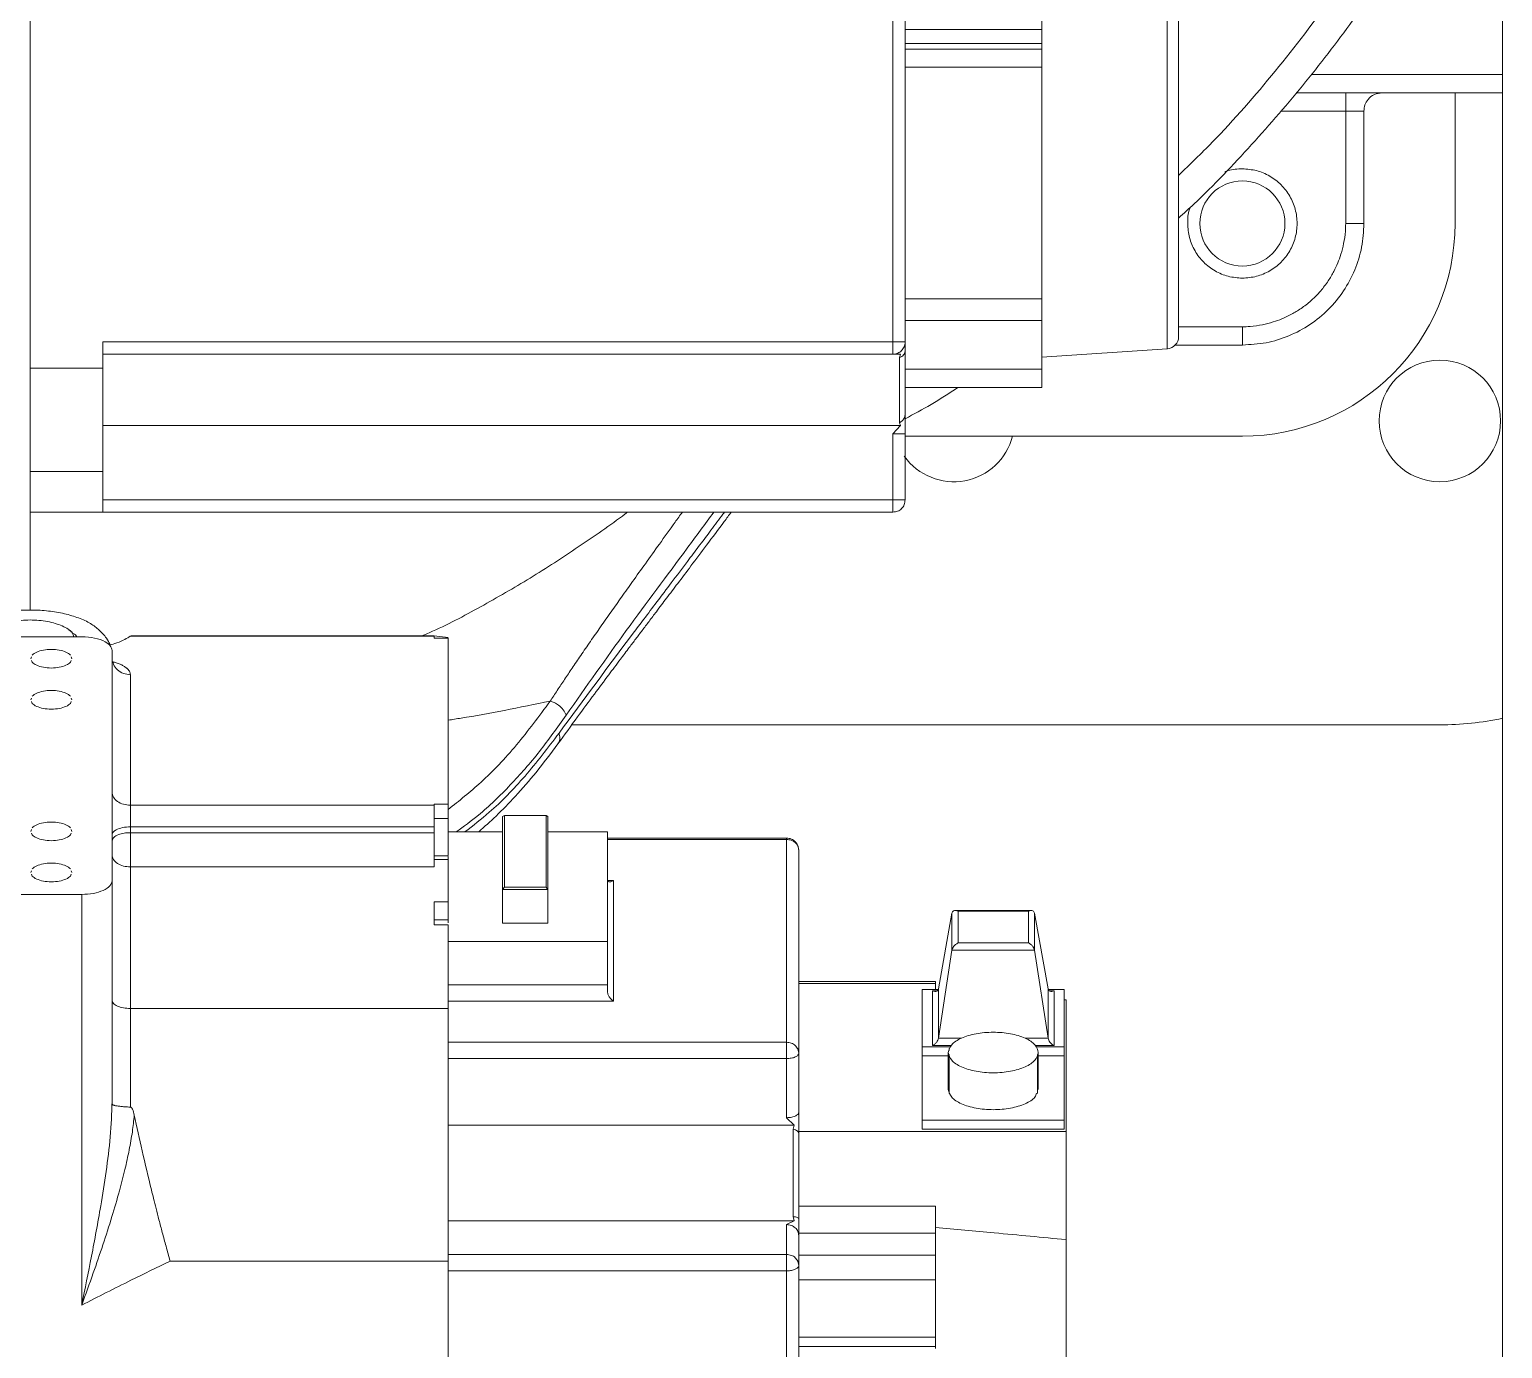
# Model space of a CAD drawing. Header units: millimetres. Extents: x 169 to 14583, y -399 to 10804.
# Drawn here: x 9218.9 to 9461.3, y 6290.1 to 6507.2 of the extents above; entities that cross this region are included whole.
import ezdxf

# ---------------------------------------------------------------- set-up
doc = ezdxf.new("R2010")
doc.units = ezdxf.units.MM
doc.header["$LTSCALE"] = 35

msp = doc.modelspace()

# ---------------------------------------------------------------- linework, layer by layer
at = {"color": 7, "linetype": 'Continuous', "lineweight": 18}
for p, q in [((9461.279, 6994.416), (9461.279, 5075.018)), ((9360.967, 6529.797), (9360.967, 6455.797)), ((9362.967, 6529.797), (9362.967, 6455.797)), ((9385.467, 6517.797), (9385.467, 6507.229)), ((9362.967, 6507.229), (9385.467, 6507.229)), ((9362.967, 6504.897), (9385.467, 6504.897)), ((9362.967, 6503.966), (9385.467, 6503.966)), ((9385.467, 6504.897), (9385.467, 6503.966)), ((9362.967, 6501.045), (9385.467, 6501.045)), ((9461.279, 6499.797), (9429.78, 6499.797)), ((9427.314, 6496.797), (9461.279, 6496.797)), ((9453.467, 6475.297), (9453.467, 6496.797)), ((9424.731, 6493.797), (9435.467, 6493.797)), ((9435.467, 6493.797), (9435.467, 6475.297)), ((9438.467, 6493.797), (9438.467, 6475.297)), ((9362.967, 6462.891), (9385.467, 6462.891)), ((9362.967, 6459.331), (9385.467, 6459.331)), ((9385.467, 6459.331), (9385.467, 6451.297)), ((9407.967, 6458.297), (9418.467, 6458.297)), ((9360.967, 6455.797), (9230.967, 6455.797)), ((9230.967, 6455.797), (9230.967, 6451.491)), ((9360.967, 6453.797), (9230.967, 6453.797)), ((9360.967, 6453.797), (9362.19, 6453.797)), ((9362.19, 6453.797), (9362.021, 6453.219)), ((9385.467, 6453.297), (9406.1, 6454.673)), ((9407.412, 6455.297), (9418.467, 6455.297)), ((9218.967, 6451.491), (9230.967, 6451.491)), ((9362.967, 6451.297), (9385.467, 6451.297)), ((9362.967, 6448.297), (9385.467, 6448.297)), ((9230.967, 6442.053), (9362.19, 6442.053)), ((9362.19, 6442.053), (9360.967, 6440.694)), ((9362.021, 6442.502), (9362.19, 6442.053)), ((9360.967, 6440.694), (9360.967, 6429.797)), ((9362.967, 6429.797), (9362.967, 6440.694)), ((9362.967, 6440.297), (9418.467, 6440.297)), ((9230.967, 6429.797), (9360.967, 6429.797)), ((9218.967, 6427.797), (9230.967, 6427.797)), ((9230.967, 6427.797), (9360.967, 6427.797)), ((9217.467, 6407.282), (9227.467, 6407.282)), ((9225.954, 6407.99), (9225.328, 6408.44)), ((9235.451, 6407.37), (9235.598, 6407.386)), ((9235.451, 6407.37), (9285.467, 6407.37)), ((9285.467, 6407.416), (9235.598, 6407.416)), ((9287.767, 6407.164), (9285.467, 6407.418)), ((9285.467, 6407.386), (9285.467, 6407.382)), ((9285.467, 6407.372), (9285.467, 6407.073)), ((9285.467, 6407.073), (9287.767, 6407.073)), ((9232.467, 6405.026), (9232.467, 6367.138)), ((9219.197, 6403.967), (9219.067, 6403.673)), ((9225.867, 6403.673), (9225.738, 6403.967)), ((9219.197, 6397.201), (9219.067, 6396.907)), ((9225.867, 6396.907), (9225.738, 6397.201)), ((9450.967, 6392.797), (9308.111, 6392.797)), ((9285.467, 6379.548), (9235.467, 6379.548)), ((9287.767, 6379.751), (9285.467, 6379.751)), ((9285.467, 6379.751), (9285.467, 6379.548)), ((9296.737, 6377.715), (9297.037, 6377.847)), ((9297.037, 6377.847), (9297.037, 6366.075)), ((9303.887, 6377.847), (9297.037, 6377.847)), ((9303.887, 6366.075), (9303.887, 6377.847)), ((9303.887, 6377.847), (9304.187, 6377.715)), ((9219.197, 6375.55), (9219.067, 6375.257)), ((9225.867, 6375.257), (9225.738, 6375.55)), ((9235.467, 6375.04), (9235.467, 6376.004)), ((9285.467, 6376.004), (9235.467, 6376.004)), ((9287.767, 6377.385), (9285.467, 6377.385)), ((9285.467, 6375.04), (9285.467, 6376.004)), ((9287.767, 6371.308), (9287.767, 6377.385)), ((9296.737, 6377.715), (9296.737, 6365.671)), ((9304.187, 6365.671), (9304.187, 6377.715)), ((9235.467, 6375.04), (9285.467, 6375.04)), ((9287.767, 6375.181), (9296.737, 6375.181)), ((9304.187, 6375.181), (9313.967, 6375.181)), ((9313.967, 6375.181), (9313.967, 6357.139)), ((9343.467, 6374.138), (9313.967, 6374.138)), ((9313.967, 6373.924), (9343.467, 6373.924)), ((9343.467, 6373.924), (9343.467, 6340.546)), ((9287.767, 6371.241), (9285.467, 6371.241)), ((9287.767, 6370.621), (9285.467, 6370.621)), ((9345.467, 6372.139), (9345.467, 6338.761)), ((9219.197, 6368.784), (9219.067, 6368.491)), ((9225.867, 6368.491), (9225.738, 6368.784)), ((9235.467, 6369.395), (9285.467, 6369.395)), ((9232.467, 6367.138), (9232.467, 6330.794)), ((9296.737, 6365.671), (9297.037, 6366.075)), ((9297.037, 6366.075), (9303.887, 6366.075)), ((9304.187, 6365.671), (9303.887, 6366.075)), ((9314.967, 6367.158), (9314.002, 6367.158)), ((9314.967, 6347.311), (9314.967, 6367.158)), ((9217.467, 6364.883), (9227.467, 6364.883)), ((9227.467, 6364.883), (9227.467, 6297.279)), ((9287.767, 6362.413), (9287.767, 6363.677)), ((9296.737, 6365.671), (9304.187, 6365.671)), ((9296.737, 6360.138), (9296.737, 6365.671)), ((9304.187, 6360.138), (9304.187, 6365.671)), ((9287.767, 6360.672), (9287.767, 6362.413)), ((9368.434, 6349.341), (9370.68, 6361.8)), ((9370.68, 6361.8), (9370.68, 6355.682)), ((9371.231, 6362.216), (9371.129, 6362.216)), ((9383.651, 6362.216), (9371.283, 6362.216)), ((9371.669, 6362.115), (9371.669, 6356.889)), ((9383.265, 6362.115), (9371.669, 6362.115)), ((9383.265, 6356.889), (9383.265, 6362.115)), ((9383.805, 6362.216), (9383.703, 6362.216)), ((9384.254, 6355.682), (9384.254, 6361.8)), ((9386.5, 6349.341), (9384.254, 6361.8)), ((9287.767, 6360.672), (9285.467, 6360.672)), ((9287.767, 6360.672), (9287.767, 6360.203)), ((9296.737, 6360.138), (9304.187, 6360.138)), ((9287.767, 6357.139), (9313.967, 6357.139)), ((9313.967, 6357.139), (9313.967, 6349.999)), ((9371.669, 6356.889), (9383.265, 6356.889)), ((9370.68, 6355.682), (9368.434, 6341.197)), ((9370.68, 6355.682), (9384.254, 6355.682)), ((9386.5, 6341.197), (9384.254, 6355.682)), ((9287.767, 6349.999), (9313.967, 6349.999)), ((9367.967, 6350.537), (9345.467, 6350.537)), ((9367.967, 6350.215), (9345.467, 6350.215)), ((9368.395, 6349.247), (9365.767, 6349.247)), ((9365.767, 6349.247), (9365.767, 6339.774)), ((9367.445, 6349.026), (9367.445, 6339.99)), ((9368.226, 6349.026), (9367.445, 6349.026)), ((9367.967, 6350.215), (9367.967, 6349.247)), ((9368.434, 6349.341), (9368.434, 6341.197)), ((9386.5, 6341.197), (9386.5, 6349.341)), ((9389.167, 6349.247), (9386.539, 6349.247)), ((9387.489, 6349.026), (9386.708, 6349.026)), ((9387.489, 6339.99), (9387.489, 6349.026)), ((9389.167, 6339.774), (9389.167, 6349.247)), ((9287.767, 6347.311), (9314.967, 6347.311)), ((9389.167, 6347.509), (9389.467, 6347.509)), ((9389.467, 6347.509), (9389.467, 6325.858)), ((9287.767, 6346.112), (9235.467, 6346.112)), ((9287.767, 6340.546), (9343.467, 6340.546)), ((9345.467, 6338.761), (9345.315, 6339.444)), ((9365.767, 6339.774), (9370.472, 6339.774)), ((9365.767, 6338.291), (9365.767, 6339.774)), ((9367.445, 6339.99), (9370.567, 6339.99)), ((9368.434, 6341.197), (9372.205, 6341.197)), ((9370.209, 6339.508), (9370.209, 6339.179)), ((9382.729, 6341.197), (9386.5, 6341.197)), ((9384.367, 6339.99), (9387.489, 6339.99)), ((9384.462, 6339.774), (9389.167, 6339.774)), ((9389.167, 6339.774), (9389.167, 6338.291)), ((9287.767, 6337.858), (9343.467, 6337.858)), ((9343.467, 6337.858), (9343.467, 6328.133)), ((9345.467, 6338.761), (9345.467, 6329.035)), ((9370.209, 6338.291), (9365.767, 6338.291)), ((9365.767, 6338.291), (9365.767, 6327.736)), ((9370.067, 6338.857), (9370.067, 6332.788)), ((9370.209, 6338.535), (9370.209, 6338.206)), ((9370.209, 6338.206), (9370.209, 6332.137)), ((9384.725, 6338.206), (9384.725, 6338.534)), ((9389.167, 6338.291), (9384.725, 6338.291)), ((9384.725, 6332.137), (9384.725, 6338.206)), ((9384.867, 6332.788), (9384.867, 6338.857)), ((9389.167, 6327.736), (9389.167, 6338.291)), ((9343.467, 6328.133), (9344.69, 6326.92)), ((9365.767, 6327.736), (9389.167, 6327.736)), ((9365.767, 6326.219), (9365.767, 6327.736)), ((9389.167, 6327.736), (9389.167, 6326.219)), ((9287.767, 6326.92), (9344.69, 6326.92)), ((9344.69, 6326.92), (9344.521, 6326.259)), ((9345.467, 6325.858), (9389.467, 6325.858)), ((9365.767, 6326.219), (9389.167, 6326.219)), ((9389.467, 6325.858), (9389.467, 6308.058)), ((9345.467, 6313.588), (9367.967, 6313.588)), ((9287.767, 6311.141), (9344.69, 6311.141)), ((9344.69, 6311.141), (9343.467, 6310.529)), ((9343.467, 6310.529), (9343.467, 6305.613)), ((9344.521, 6311.859), (9344.69, 6311.141)), ((9345.467, 6309.117), (9367.967, 6309.117)), ((9345.467, 6308.744), (9345.467, 6303.828)), ((9367.967, 6309.117), (9367.967, 6305.493)), ((9287.767, 6305.613), (9343.467, 6305.613)), ((9345.467, 6305.493), (9367.967, 6305.493)), ((9287.767, 6304.524), (9242.023, 6304.524)), ((9287.767, 6265.28), (9287.767, 6304.524)), ((9343.467, 6302.926), (9287.767, 6302.926)), ((9343.467, 6302.926), (9343.467, 6236.881)), ((9345.467, 6303.828), (9345.315, 6304.511)), ((9345.467, 6303.828), (9345.467, 6237.784)), ((9345.467, 6301.463), (9367.967, 6301.463)), ((9367.967, 6301.463), (9367.967, 6292.031)), ((9345.467, 6292.031), (9367.967, 6292.031)), ((9345.467, 6290.451), (9367.967, 6290.451)), ((9367.967, 6290.451), (9367.967, 6290.139))]:
    msp.add_line(p, q, dxfattribs=at)
at = {"color": 7, "linetype": 'Continuous', "lineweight": 18, "flags": 128}
for points in [[(9287.767, 6363.677), (9286.479, 6363.677), (9285.467, 6363.677)], [(9285.467, 6359.853), (9286.755, 6359.853), (9287.767, 6359.853)]]:
    msp.add_lwpolyline(points, dxfattribs=at)
at = {"color": 7, "linetype": 'Continuous', "lineweight": 18}
for centre, radius in [((9418.467, 6475.297), 7), ((9450.967, 6442.797), 10)]:
    msp.add_circle(centre, radius, dxfattribs=at)
for centre, radius, start, end in [((9418.467, 6475.297), 35, 270, 0), ((9405.967, 6456.668), 2, 273.81407, 0), ((9370.967, 6442.797), 10, 215.59402, 345.52249), ((9450.967, 6442.797), 50, 270, 281.90152)]:
    msp.add_arc(centre, radius, start, end, dxfattribs=at)
for points, knots in [([(9218.967, 6580.847), (9218.967, 6580.766), (9218.967, 6580.602), (9218.967, 6579.278), (9218.967, 6577.193), (9218.967, 6574.275), (9218.967, 6570.577), (9218.967, 6566.121), (9218.967, 6560.968), (9218.967, 6555.158), (9218.967, 6548.748), (9218.967, 6541.791), (9218.967, 6534.367), (9218.967, 6526.547), (9218.967, 6518.401), (9218.967, 6510.002), (9218.967, 6501.438), (9218.967, 6492.797), (9218.967, 6484.157), (9218.967, 6475.593), (9218.967, 6467.193), (9218.967, 6459.048), (9218.967, 6451.227), (9218.967, 6443.804), (9218.967, 6436.846), (9218.967, 6430.437), (9218.967, 6424.624), (9218.967, 6419.485), (9218.967, 6415.069), (9218.967, 6412.782), (9218.967, 6411.676)], [0, 0, 0, 0, 0.0357477, 0.0715864, 0.1074212, 0.143171, 0.1789167, 0.2147564, 0.2505921, 0.2863419, 0.3220877, 0.3579274, 0.3937631, 0.4295129, 0.4652587, 0.5010984, 0.536934, 0.5726839, 0.6084296, 0.6442693, 0.680105, 0.7158548, 0.7516006, 0.7874403, 0.823276, 0.8590258, 0.8947716, 0.9306113, 0.9664469, 1, 1, 1, 1]), ([(9461.279, 6566.165), (9460.252, 6563.271), (9457.321, 6555.014), (9451.161, 6541.916), (9442.947, 6526.949), (9433.826, 6513.063), (9423.982, 6500.295), (9415.452, 6490.432), (9409.832, 6485.015), (9407.967, 6483.218)], [0, 0, 0, 0, 0.0926092, 0.2641844, 0.435759, 0.6073334, 0.7646166, 0.9218996, 1, 1, 1, 1]), ([(9407.967, 6476.193), (9408.812, 6476.958), (9413.027, 6480.772), (9420.055, 6488.222), (9428.99, 6498.519), (9437.247, 6509.377), (9444.864, 6520.691), (9451.76, 6532.455), (9457.271, 6543.038), (9460.167, 6549.823), (9461.279, 6552.429)], [0, 0, 0, 0, 0.03649836, 0.18197014, 0.32744192, 0.47291369, 0.61838547, 0.76385725, 0.90932902, 1, 1, 1, 1]), ([(9406.1, 6522.237), (9406.1, 6520.932), (9406.1, 6518.323), (9406.1, 6513.626), (9406.1, 6508.489), (9406.1, 6502.971), (9406.1, 6497.218), (9406.1, 6491.36), (9406.1, 6485.536), (9406.1, 6479.883), (9406.1, 6474.532), (9406.1, 6469.61), (9406.1, 6465.232), (9406.1, 6461.499), (9406.1, 6458.508), (9406.1, 6456.291), (9406.1, 6455.042), (9406.1, 6454.524), (9406.1, 6454.673), (9406.1, 6454.673)], [0, 0, 0, 0, 0.0624967, 0.1249933, 0.18749, 0.2499866, 0.3124833, 0.37498, 0.4374766, 0.4999733, 0.56247, 0.6249666, 0.6874633, 0.7499599, 0.8124566, 0.8749533, 0.9374499, 0.9999466, 1, 1, 1, 1]), ([(9407.967, 6456.677), (9407.967, 6456.676), (9407.967, 6456.673), (9407.967, 6456.739), (9407.967, 6456.9), (9407.967, 6457.217), (9407.967, 6457.665), (9407.967, 6458.154), (9407.967, 6458.721), (9407.967, 6459.427), (9407.967, 6460.403), (9407.967, 6461.6), (9407.967, 6462.829), (9407.967, 6463.861), (9407.967, 6464.83), (9407.967, 6466.043), (9407.967, 6467.528), (9407.967, 6469.107), (9407.967, 6470.551), (9407.967, 6472.029), (9407.967, 6473.685), (9407.967, 6475.742), (9407.967, 6478.014), (9407.967, 6480.137), (9407.967, 6481.813), (9407.967, 6483.322), (9407.967, 6485.132), (9407.967, 6487.235), (9407.967, 6489.358), (9407.967, 6491.219), (9407.967, 6493.059), (9407.967, 6495.049), (9407.967, 6497.423), (9407.967, 6499.924), (9407.967, 6502.153), (9407.967, 6503.849), (9407.967, 6505.337), (9407.967, 6507.072), (9407.967, 6509.01), (9407.967, 6510.887), (9407.967, 6512.474), (9407.967, 6513.992), (9407.967, 6515.576), (9407.967, 6517.384), (9407.967, 6519.183), (9407.967, 6520.694), (9407.967, 6521.511), (9407.967, 6521.832)], [0, 0, 0, 0, 0.0102648, 0.02425568, 0.04487543, 0.07212071, 0.09513057, 0.11575169, 0.13398493, 0.15615012, 0.18175412, 0.21298655, 0.2401142, 0.2576986, 0.27168948, 0.29230923, 0.31955451, 0.34256438, 0.3631855, 0.38141873, 0.40358393, 0.42918793, 0.46042035, 0.48754799, 0.5051324, 0.51912329, 0.53974304, 0.56698832, 0.58999817, 0.61061928, 0.62885253, 0.65101772, 0.67662172, 0.70785415, 0.7349818, 0.7525662, 0.76655709, 0.78717684, 0.81442212, 0.83743197, 0.85805309, 0.87628633, 0.89845152, 0.92405552, 0.95528807, 0.98241577, 1, 1, 1, 1]), ([(9385.467, 6507.229), (9385.467, 6507.008), (9385.467, 6506.563), (9385.467, 6505.931), (9385.467, 6505.35), (9385.467, 6505.047), (9385.467, 6504.897)], [0, 0, 0, 0, 0.2479279, 0.4991174, 0.7510504, 1, 1, 1, 1]), ([(9385.467, 6503.966), (9385.467, 6503.78), (9385.467, 6503.405), (9385.467, 6502.661), (9385.467, 6501.856), (9385.467, 6501.314), (9385.467, 6501.045)], [0, 0, 0, 0, 0.247346, 0.4994327, 0.7519475, 1, 1, 1, 1]), ([(9385.467, 6501.045), (9385.467, 6499.337), (9385.467, 6495.915), (9385.467, 6490.698), (9385.467, 6485.52), (9385.467, 6480.46), (9385.467, 6475.586), (9385.467, 6470.981), (9385.467, 6466.671), (9385.467, 6464.149), (9385.467, 6462.891)], [0, 0, 0, 0, 0.1247416, 0.2499986, 0.3752374, 0.4999989, 0.6247358, 0.7499754, 0.8752197, 1, 1, 1, 1]), ([(9441.467, 6496.797), (9441.027, 6496.741), (9440.147, 6496.627), (9439.161, 6495.824), (9438.572, 6494.835), (9438.502, 6494.143), (9438.467, 6493.797)], [0, 0, 0, 0, 0.2796189, 0.5592379, 0.779619, 1, 1, 1, 1]), ([(9418.467, 6484.297), (9417.669, 6484.274), (9416.675, 6484.245), (9415.78, 6483.847), (9415.602, 6483.769)], [0, 0, 0, 0, 0.80218, 1, 1, 1, 1]), ([(9418.467, 6466.297), (9419.253, 6466.357), (9420.823, 6466.476), (9423.019, 6467.421), (9424.904, 6468.858), (9426.351, 6470.746), (9427.26, 6472.941), (9427.571, 6475.297), (9427.26, 6477.653), (9426.351, 6479.848), (9424.904, 6481.736), (9423.019, 6483.173), (9420.823, 6484.118), (9419.253, 6484.237), (9418.467, 6484.297)], [0, 0, 0, 0, 0.08333333, 0.16666667, 0.25, 0.33333333, 0.41666667, 0.5, 0.58333333, 0.66666667, 0.75, 0.83333333, 0.91666667, 1, 1, 1, 1]), ([(9409.92, 6477.979), (9409.869, 6477.862), (9409.507, 6477.026), (9409.397, 6475.285), (9409.665, 6472.944), (9410.586, 6470.745), (9412.029, 6468.858), (9413.916, 6467.421), (9416.111, 6466.476), (9417.682, 6466.357), (9418.467, 6466.297)], [0, 0, 0, 0, 0.0226472, 0.162269, 0.3018908, 0.4415127, 0.5811345, 0.7207563, 0.8603782, 1, 1, 1, 1]), ([(9435.467, 6475.297), (9435.457, 6474.872), (9435.43, 6473.761), (9435.182, 6472.056), (9434.733, 6470.312), (9434.178, 6468.789), (9433.494, 6467.321), (9432.579, 6465.768), (9431.543, 6464.394), (9430.5, 6463.264), (9429.37, 6462.221), (9427.996, 6461.185), (9426.443, 6460.271), (9424.975, 6459.586), (9423.452, 6459.031), (9421.708, 6458.583), (9420.003, 6458.334), (9418.892, 6458.307), (9418.467, 6458.297)], [0, 0, 0, 0, 0.04776463, 0.12497734, 0.19304434, 0.25, 0.3069544, 0.37502266, 0.45223517, 0.5, 0.54776406, 0.62497734, 0.69304432, 0.75, 0.8069544, 0.87502266, 0.95223574, 1, 1, 1, 1]), ([(9435.467, 6475.297), (9435.907, 6475.297), (9436.788, 6475.297), (9437.774, 6475.297), (9438.362, 6475.297), (9438.432, 6475.297), (9438.467, 6475.297)], [0, 0, 0, 0, 0.2796189, 0.5592379, 0.779619, 1, 1, 1, 1]), ([(9385.467, 6462.891), (9385.467, 6462.372), (9385.467, 6461.333), (9385.467, 6459.998), (9385.467, 6459.331)], [0, 0, 0, 0, 0.4997587, 1, 1, 1, 1]), ([(9360.967, 6453.797), (9361.122, 6453.807), (9361.393, 6453.825), (9361.89, 6453.995), (9362.41, 6454.343), (9362.771, 6454.875), (9362.941, 6455.373), (9362.958, 6455.652), (9362.967, 6455.797)], [0, 0, 0, 0, 0.1482826, 0.2588048, 0.4999776, 0.733318, 0.8615702, 1, 1, 1, 1]), ([(9362.967, 6454.271), (9362.967, 6454.494), (9362.967, 6454.942), (9362.967, 6455.414), (9362.967, 6455.735), (9362.967, 6455.776), (9362.967, 6455.797)], [0, 0, 0, 0, 0.2499167, 0.5, 0.7500833, 1, 1, 1, 1]), ([(9362.967, 6443.838), (9362.967, 6445.62), (9362.967, 6448.802), (9362.967, 6452.6), (9362.967, 6454.271)], [0, 0, 0, 0, 0.5599309, 1, 1, 1, 1]), ([(9230.967, 6451.491), (9230.967, 6449.939), (9230.967, 6446.819), (9230.967, 6442.312), (9230.967, 6438.066), (9230.967, 6435.666), (9230.967, 6434.472)], [0, 0, 0, 0, 0.2486, 0.4999499, 0.7513234, 1, 1, 1, 1]), ([(9385.467, 6451.297), (9385.467, 6450.905), (9385.467, 6450.12), (9385.467, 6449.125), (9385.467, 6448.436), (9385.467, 6448.343), (9385.467, 6448.297)], [0, 0, 0, 0, 0.24998, 0.4999797, 0.7497887, 1, 1, 1, 1]), ([(9362.967, 6443.162), (9364.401, 6443.924), (9367.376, 6445.504), (9370.198, 6447.344), (9371.66, 6448.297)], [0, 0, 0, 0, 0.4820654, 1, 1, 1, 1]), ([(9362.967, 6440.694), (9362.967, 6440.996), (9362.967, 6441.598), (9362.967, 6442.451), (9362.967, 6443.23), (9362.967, 6443.635), (9362.967, 6443.838)], [0, 0, 0, 0, 0.2499167, 0.5, 0.7500833, 1, 1, 1, 1]), ([(9362.967, 6440.694), (9362.929, 6440.694), (9362.854, 6440.694), (9362.318, 6440.694), (9361.659, 6440.694), (9361.198, 6440.694), (9360.967, 6440.694)], [0, 0, 0, 0, 0.279619, 0.5592379, 0.779619, 1, 1, 1, 1]), ([(9218.967, 6434.479), (9219.325, 6434.478), (9221.3, 6434.476), (9225.3, 6434.468), (9228.942, 6434.471), (9230.967, 6434.472)], [0, 0, 0, 0, 0.0895478, 0.4936303, 1, 1, 1, 1]), ([(9230.967, 6434.472), (9230.967, 6433.478), (9230.967, 6431.481), (9230.967, 6429.432), (9230.967, 6428.048), (9230.967, 6427.881), (9230.967, 6427.797)], [0, 0, 0, 0, 0.2486027, 0.4999499, 0.7513206, 1, 1, 1, 1]), ([(9317.286, 6427.797), (9317.16, 6427.701), (9314.522, 6425.685), (9309.212, 6422.038), (9301.334, 6416.888), (9293.153, 6412.206), (9287.246, 6409.009), (9283.83, 6407.587), (9283.417, 6407.416)], [0, 0, 0, 0, 0.0120879, 0.2529812, 0.4930666, 0.7316259, 0.9675487, 1, 1, 1, 1]), ([(9304.566, 6396.689), (9304.953, 6397.282), (9305.738, 6398.483), (9306.94, 6400.29), (9308.222, 6402.196), (9309.637, 6404.275), (9311.197, 6406.54), (9312.87, 6408.945), (9314.582, 6411.384), (9316.336, 6413.864), (9318.21, 6416.499), (9320.285, 6419.402), (9322.619, 6422.657), (9324.653, 6425.486), (9325.913, 6427.24), (9326.314, 6427.797)], [0, 0, 0, 0, 0.0545595, 0.1106764, 0.1683628, 0.2335846, 0.307494, 0.3845383, 0.4647415, 0.543322, 0.6256436, 0.7218829, 0.8276027, 0.9451952, 1, 1, 1, 1]), ([(9305.829, 6389.659), (9306.9, 6391.138), (9308.896, 6393.895), (9311.69, 6397.665), (9314.046, 6400.82), (9315.962, 6403.37), (9317.445, 6405.338), (9318.641, 6406.923), (9319.723, 6408.355), (9320.852, 6409.849), (9322.186, 6411.614), (9323.758, 6413.693), (9325.658, 6416.208), (9327.853, 6419.117), (9330.407, 6422.512), (9332.618, 6425.458), (9333.975, 6427.28), (9334.36, 6427.797)], [0, 0, 0, 0, 0.11386575, 0.21216905, 0.29488292, 0.36199139, 0.41348468, 0.45055444, 0.48742458, 0.52687121, 0.56889463, 0.62731718, 0.69163088, 0.76809837, 0.85738639, 0.95949657, 1, 1, 1, 1]), ([(9333.242, 6427.797), (9333.075, 6427.573), (9332.247, 6426.466), (9330.83, 6424.577), (9328.967, 6422.099), (9326.876, 6419.324), (9324.585, 6416.29), (9322.186, 6413.117), (9320.096, 6410.353), (9314.704, 6403.22), (9310.071, 6396.92), (9306.013, 6391.403)], [0, 0, 0, 0, 0.0184305, 0.0912287, 0.1559882, 0.2233871, 0.321106, 0.4077477, 0.4869164, 0.5506223, 1, 1, 1, 1]), ([(9307.19, 6394.364), (9310.476, 6399.047), (9317.05, 6408.419), (9325.243, 6419.295), (9330.046, 6425.812), (9331.509, 6427.797)], [0, 0, 0, 0, 0.4098914, 0.8202301, 1, 1, 1, 1]), ([(9230.197, 6408.52), (9229.734, 6408.885), (9228.802, 6409.62), (9226.738, 6410.503), (9224.35, 6411.186), (9221.677, 6411.596), (9218.87, 6411.73), (9216.061, 6411.566), (9213.388, 6411.142), (9211.014, 6410.455), (9209.037, 6409.546), (9207.574, 6408.452), (9206.646, 6407.245), (9206.364, 6405.979), (9206.709, 6404.715), (9207.703, 6403.521), (9209.2, 6402.429), (9210.607, 6401.868), (9211.306, 6401.589)], [0, 0, 0, 0, 0.0620635, 0.1249873, 0.1878814, 0.249995, 0.3120555, 0.3749934, 0.4378782, 0.4999932, 0.5620538, 0.6249917, 0.6878765, 0.7499915, 0.8120557, 0.8749536, 0.9378523, 1, 1, 1, 1]), ([(9226.172, 6407.282), (9226.1, 6407.512), (9225.894, 6408.18), (9224.355, 6409.112), (9221.911, 6409.865), (9218.966, 6410.128), (9216.03, 6409.864), (9213.557, 6409.115), (9211.83, 6407.992), (9211.605, 6407.11), (9211.492, 6406.669)], [0, 0, 0, 0, 0.0698263, 0.2026498, 0.335543, 0.4684321, 0.6013253, 0.7342145, 0.8670828, 1, 1, 1, 1]), ([(9226.633, 6407.282), (9226.612, 6407.343), (9226.525, 6407.6), (9226.129, 6407.8), (9225.826, 6407.953)], [0, 0, 0, 0, 0.2366544, 1, 1, 1, 1]), ([(9227.467, 6407.282), (9228.201, 6407.239), (9229.668, 6407.154), (9231.312, 6406.55), (9232.292, 6405.807), (9232.409, 6405.287), (9232.467, 6405.026)], [0, 0, 0, 0, 0.279619, 0.5592379, 0.779619, 1, 1, 1, 1]), ([(9232.129, 6405.932), (9231.955, 6406.303), (9231.534, 6407.198), (9230.691, 6408.032), (9230.197, 6408.52)], [0, 0, 0, 0, 0.4145072, 1, 1, 1, 1]), ([(9232.032, 6405.901), (9232.444, 6406.026), (9233.455, 6406.333), (9234.636, 6406.843), (9235.179, 6407.195), (9235.451, 6407.37)], [0, 0, 0, 0, 0.256121, 0.627637, 1, 1, 1, 1]), ([(9287.767, 6379.751), (9287.767, 6382.24), (9287.767, 6387.218), (9287.767, 6393.523), (9287.767, 6398.514), (9287.767, 6402.284), (9287.767, 6405.119), (9287.767, 6406.422), (9287.767, 6407.073)], [0, 0, 0, 0, 0.1866528, 0.3733056, 0.5599584, 0.7066389, 0.8533195, 1, 1, 1, 1]), ([(9225.608, 6404.26), (9225.391, 6404.437), (9224.956, 6404.79), (9223.797, 6405.126), (9222.467, 6405.247), (9221.138, 6405.126), (9219.979, 6404.79), (9219.543, 6404.437), (9219.326, 6404.26)], [0, 0, 0, 0, 0.1666667, 0.3333333, 0.5, 0.6666667, 0.8333333, 1, 1, 1, 1]), ([(9232.165, 6405.943), (9232.144, 6405.97), (9232.054, 6406.087), (9232.014, 6406.258), (9231.983, 6406.39)], [0, 0, 0, 0, 0.22730697, 1, 1, 1, 1]), ([(9219.197, 6403.38), (9219.228, 6403.28), (9219.321, 6402.982), (9220.017, 6402.562), (9221.128, 6402.219), (9222.467, 6402.1), (9223.806, 6402.219), (9224.917, 6402.562), (9225.613, 6402.982), (9225.707, 6403.28), (9225.738, 6403.38)], [0, 0, 0, 0, 0.0714281, 0.2142854, 0.3571427, 0.5, 0.6428573, 0.7857146, 0.9285719, 1, 1, 1, 1]), ([(9235.467, 6401.037), (9235.459, 6401.136), (9235.444, 6401.332), (9235.322, 6401.613), (9235.136, 6401.875), (9234.964, 6402.044), (9234.826, 6402.159), (9234.653, 6402.294), (9234.314, 6402.512), (9233.779, 6402.767), (9233.213, 6402.99), (9232.758, 6403.101), (9232.549, 6403.152)], [0, 0, 0, 0, 0.1146918, 0.2261329, 0.3343401, 0.4393339, 0.4442835, 0.4876366, 0.6224499, 0.7536472, 0.886903, 1, 1, 1, 1]), ([(9235.467, 6401.037), (9235.073, 6401.078), (9234.285, 6401.161), (9233.307, 6401.807), (9232.7, 6402.545), (9232.618, 6403.068), (9232.592, 6403.23)], [0, 0, 0, 0, 0.2897474, 0.5794949, 0.8692423, 1, 1, 1, 1]), ([(9225.608, 6397.494), (9225.391, 6397.671), (9224.956, 6398.024), (9223.797, 6398.36), (9222.467, 6398.482), (9221.138, 6398.36), (9219.979, 6398.024), (9219.543, 6397.671), (9219.326, 6397.494)], [0, 0, 0, 0, 0.1666667, 0.3333333, 0.5, 0.6666667, 0.8333333, 1, 1, 1, 1]), ([(9219.197, 6396.614), (9219.228, 6396.514), (9219.321, 6396.216), (9220.017, 6395.796), (9221.128, 6395.453), (9222.467, 6395.334), (9223.806, 6395.453), (9224.917, 6395.796), (9225.613, 6396.216), (9225.707, 6396.514), (9225.738, 6396.614)], [0, 0, 0, 0, 0.0714281, 0.2142854, 0.3571427, 0.5, 0.6428573, 0.7857146, 0.9285719, 1, 1, 1, 1]), ([(9287.767, 6378.84), (9289.582, 6380.28), (9293.443, 6383.345), (9299.085, 6389.281), (9302.739, 6394.22), (9304.566, 6396.689)], [0, 0, 0, 0, 0.3074155, 0.653765, 1, 1, 1, 1]), ([(9304.566, 6396.689), (9302.055, 6396.173), (9297.189, 6395.172), (9291.582, 6394.145), (9288.475, 6393.664), (9287.767, 6393.555)], [0, 0, 0, 0, 0.4515737, 0.875076, 1, 1, 1, 1]), ([(9307.19, 6394.364), (9307.049, 6394.669), (9306.769, 6395.275), (9306.023, 6395.985), (9305.266, 6396.457), (9304.792, 6396.614), (9304.566, 6396.689)], [0, 0, 0, 0, 0.2971775, 0.5897069, 0.8047711, 1, 1, 1, 1]), ([(9289.113, 6375.181), (9290.328, 6376.061), (9293.363, 6378.259), (9297.941, 6382.71), (9302.783, 6388.167), (9305.746, 6392.334), (9307.19, 6394.364)], [0, 0, 0, 0, 0.1893, 0.4729277, 0.7431435, 1, 1, 1, 1]), ([(9306.013, 6391.403), (9304.167, 6388.991), (9300.474, 6384.166), (9295.265, 6378.819), (9291.875, 6376.213), (9290.533, 6375.181)], [0, 0, 0, 0, 0.3765544, 0.753169, 1, 1, 1, 1]), ([(9306.013, 6391.403), (9306.069, 6391.139), (9306.189, 6390.581), (9306.082, 6389.966), (9305.848, 6389.733), (9305.798, 6389.684)], [0, 0, 0, 0, 0.4154192, 0.8770659, 1, 1, 1, 1]), ([(9292.81, 6375.181), (9293.761, 6376.031), (9295.801, 6377.855), (9298.949, 6381.106), (9302.365, 6385.009), (9304.641, 6388.064), (9305.829, 6389.659)], [0, 0, 0, 0, 0.20893538, 0.44812751, 0.71182872, 1, 1, 1, 1]), ([(9285.467, 6379.548), (9285.467, 6379.31), (9285.467, 6378.827), (9285.467, 6377.886), (9285.467, 6376.903), (9285.467, 6376.301), (9285.467, 6376.004)], [0, 0, 0, 0, 0.2465111, 0.4995612, 0.7529307, 1, 1, 1, 1]), ([(9287.767, 6377.385), (9287.767, 6377.611), (9287.767, 6378.064), (9287.767, 6378.748), (9287.767, 6379.33), (9287.767, 6379.611), (9287.767, 6379.751)], [0, 0, 0, 0, 0.2797435, 0.5594871, 0.7797435, 1, 1, 1, 1]), ([(9225.608, 6375.844), (9225.391, 6376.02), (9224.956, 6376.374), (9223.797, 6376.709), (9222.467, 6376.831), (9221.138, 6376.709), (9219.979, 6376.374), (9219.543, 6376.02), (9219.326, 6375.844)], [0, 0, 0, 0, 0.1666667, 0.3333333, 0.5, 0.6666667, 0.8333333, 1, 1, 1, 1]), ([(9235.467, 6376.004), (9235.027, 6375.979), (9234.147, 6375.928), (9233.161, 6375.565), (9232.572, 6375.119), (9232.502, 6374.807), (9232.467, 6374.651)], [0, 0, 0, 0, 0.279619, 0.559238, 0.779619, 1, 1, 1, 1]), ([(9219.197, 6374.963), (9219.228, 6374.864), (9219.321, 6374.565), (9220.017, 6374.146), (9221.128, 6373.803), (9222.467, 6373.683), (9223.806, 6373.803), (9224.917, 6374.146), (9225.613, 6374.565), (9225.707, 6374.864), (9225.738, 6374.963)], [0, 0, 0, 0, 0.0714281, 0.2142854, 0.3571427, 0.5, 0.6428573, 0.7857146, 0.9285719, 1, 1, 1, 1]), ([(9232.467, 6373.687), (9232.524, 6373.886), (9232.637, 6374.283), (9233.44, 6374.727), (9234.429, 6374.993), (9235.121, 6375.024), (9235.467, 6375.04)], [0, 0, 0, 0, 0.279619, 0.559238, 0.779619, 1, 1, 1, 1]), ([(9235.467, 6369.395), (9235.467, 6369.787), (9235.467, 6370.589), (9235.467, 6372.084), (9235.467, 6373.638), (9235.467, 6374.58), (9235.467, 6375.04)], [0, 0, 0, 0, 0.24416342, 0.5, 0.75583658, 1, 1, 1, 1]), ([(9285.467, 6369.395), (9285.467, 6369.849), (9285.467, 6370.757), (9285.467, 6372.333), (9285.467, 6373.802), (9285.467, 6374.627), (9285.467, 6375.04)], [0, 0, 0, 0, 0.27977305, 0.55954606, 0.77977303, 1, 1, 1, 1]), ([(9343.467, 6373.924), (9343.467, 6374.035), (9343.467, 6374.171), (9343.467, 6374.121), (9343.467, 6374.112)], [0, 0, 0, 0, 0.8175514, 1, 1, 1, 1]), ([(9345.459, 6372.194), (9345.442, 6372.364), (9345.408, 6372.694), (9345.212, 6373.143), (9344.942, 6373.516), (9344.616, 6373.802), (9344.263, 6373.993), (9343.88, 6374.122), (9343.61, 6374.117), (9343.467, 6374.114)], [0, 0, 0, 0, 0.1649502, 0.3212138, 0.4700451, 0.6098426, 0.7402537, 0.8618533, 1, 1, 1, 1]), ([(9345.467, 6372.139), (9345.437, 6372.373), (9345.377, 6372.84), (9344.914, 6373.43), (9344.253, 6373.843), (9343.729, 6373.897), (9343.467, 6373.924)], [0, 0, 0, 0, 0.25, 0.5, 0.75, 1, 1, 1, 1]), ([(9287.767, 6370.621), (9287.767, 6370.743), (9287.767, 6370.961), (9287.767, 6371.081), (9287.767, 6371.134)], [0, 0, 0, 0, 0.559715, 1, 1, 1, 1]), ([(9287.767, 6363.677), (9287.767, 6365.01), (9287.767, 6367.389), (9287.767, 6369.633), (9287.767, 6370.621)], [0, 0, 0, 0, 0.5599902, 1, 1, 1, 1]), ([(9219.197, 6368.198), (9219.228, 6368.098), (9219.321, 6367.799), (9220.017, 6367.38), (9221.128, 6367.037), (9222.467, 6366.918), (9223.806, 6367.037), (9224.917, 6367.38), (9225.613, 6367.799), (9225.707, 6368.098), (9225.738, 6368.198)], [0, 0, 0, 0, 0.0714281, 0.2142854, 0.3571427, 0.5, 0.6428573, 0.7857146, 0.9285719, 1, 1, 1, 1]), ([(9225.608, 6369.078), (9225.391, 6369.254), (9224.956, 6369.608), (9223.797, 6369.944), (9222.467, 6370.065), (9221.138, 6369.944), (9219.979, 6369.608), (9219.543, 6369.254), (9219.326, 6369.078)], [0, 0, 0, 0, 0.1666667, 0.3333333, 0.5, 0.6666667, 0.8333333, 1, 1, 1, 1]), ([(9227.467, 6364.883), (9228.122, 6364.917), (9229.432, 6364.985), (9231.085, 6365.506), (9232.241, 6366.251), (9232.392, 6366.842), (9232.467, 6367.138)], [0, 0, 0, 0, 0.2500217, 0.4999881, 0.7498414, 1, 1, 1, 1]), ([(9314.967, 6367.158), (9314.82, 6367.08), (9314.546, 6366.936), (9314.22, 6366.934), (9314.01, 6367.046), (9313.981, 6367.199), (9313.967, 6367.269)], [0, 0, 0, 0, 0.32385, 0.6035406, 0.8174268, 1, 1, 1, 1]), ([(9285.467, 6363.677), (9285.467, 6362.972), (9285.467, 6361.714), (9285.467, 6360.422), (9285.467, 6359.853)], [0, 0, 0, 0, 0.559992, 1, 1, 1, 1]), ([(9370.68, 6361.8), (9370.705, 6361.879), (9370.76, 6362.048), (9370.969, 6362.198), (9371.278, 6362.251), (9371.531, 6362.163), (9371.669, 6362.115)], [0, 0, 0, 0, 0.180183, 0.3897554, 0.6683607, 1, 1, 1, 1]), ([(9384.254, 6361.8), (9384.229, 6361.878), (9384.175, 6362.048), (9383.965, 6362.198), (9383.657, 6362.251), (9383.403, 6362.163), (9383.265, 6362.115)], [0, 0, 0, 0, 0.180183, 0.3897554, 0.6683607, 1, 1, 1, 1]), ([(9287.767, 6346.112), (9287.767, 6348.765), (9287.767, 6353.504), (9287.767, 6357.913), (9287.767, 6359.853)], [0, 0, 0, 0, 0.5599701, 1, 1, 1, 1]), ([(9371.669, 6356.889), (9371.531, 6356.813), (9371.278, 6356.672), (9370.969, 6356.34), (9370.76, 6356.002), (9370.705, 6355.783), (9370.68, 6355.682)], [0, 0, 0, 0, 0.3316393, 0.6102447, 0.8198189, 1, 1, 1, 1]), ([(9384.254, 6355.682), (9384.229, 6355.783), (9384.174, 6356.002), (9383.966, 6356.34), (9383.656, 6356.672), (9383.403, 6356.813), (9383.265, 6356.889)], [0, 0, 0, 0, 0.180183, 0.3897554, 0.6683607, 1, 1, 1, 1]), ([(9313.967, 6348.985), (9313.981, 6348.843), (9314.01, 6348.534), (9314.22, 6348.076), (9314.546, 6347.626), (9314.82, 6347.421), (9314.967, 6347.311)], [0, 0, 0, 0, 0.1824569, 0.3961798, 0.6759019, 1, 1, 1, 1]), ([(9367.445, 6349.026), (9367.583, 6348.978), (9367.836, 6348.89), (9368.146, 6348.943), (9368.354, 6349.093), (9368.409, 6349.263), (9368.434, 6349.341)], [0, 0, 0, 0, 0.3316393, 0.6102447, 0.8198189, 1, 1, 1, 1]), ([(9367.967, 6350.509), (9367.967, 6350.517), (9367.967, 6350.582), (9367.967, 6350.386), (9367.967, 6350.215)], [0, 0, 0, 0, 0.1245976, 1, 1, 1, 1]), ([(9387.489, 6349.026), (9387.351, 6348.978), (9387.098, 6348.89), (9386.789, 6348.943), (9386.579, 6349.093), (9386.525, 6349.263), (9386.5, 6349.341)], [0, 0, 0, 0, 0.3316393, 0.6102447, 0.8198189, 1, 1, 1, 1]), ([(9287.767, 6304.524), (9287.767, 6306.356), (9287.767, 6310.019), (9287.767, 6315.873), (9287.767, 6321.863), (9287.767, 6328.016), (9287.767, 6334.209), (9287.767, 6340.356), (9287.767, 6344.193), (9287.767, 6346.112)], [0, 0, 0, 0, 0.1400043, 0.2800086, 0.420013, 0.5600173, 0.7066782, 0.8533391, 1, 1, 1, 1]), ([(9384.867, 6338.857), (9384.756, 6339.294), (9384.533, 6340.167), (9382.822, 6341.279), (9380.376, 6342.02), (9377.467, 6342.282), (9374.559, 6342.02), (9372.112, 6341.279), (9370.401, 6340.167), (9370.179, 6339.294), (9370.067, 6338.857)], [0, 0, 0, 0, 0.1250086, 0.2499985, 0.3749959, 0.499996, 0.6249934, 0.7499935, 0.8749451, 1, 1, 1, 1]), ([(9343.467, 6337.859), (9343.467, 6338.106), (9343.467, 6338.601), (9343.467, 6339.4), (9343.467, 6340.11), (9343.467, 6340.401), (9343.467, 6340.546)], [0, 0, 0, 0, 0.25, 0.5, 0.75, 1, 1, 1, 1]), ([(9345.315, 6339.444), (9345.187, 6339.648), (9344.931, 6340.057), (9344.249, 6340.464), (9343.728, 6340.518), (9343.467, 6340.546)], [0, 0, 0, 0, 0.3333333, 0.6666667, 1, 1, 1, 1]), ([(9368.434, 6341.197), (9368.409, 6341.096), (9368.354, 6340.878), (9368.146, 6340.539), (9367.836, 6340.207), (9367.583, 6340.066), (9367.445, 6339.99)], [0, 0, 0, 0, 0.18018301, 0.38975541, 0.6683607, 1, 1, 1, 1]), ([(9387.489, 6339.99), (9387.351, 6340.066), (9387.098, 6340.207), (9386.789, 6340.539), (9386.58, 6340.878), (9386.525, 6341.096), (9386.5, 6341.197)], [0, 0, 0, 0, 0.3316393, 0.6102447, 0.8198189, 1, 1, 1, 1]), ([(9345.467, 6338.761), (9345.437, 6338.642), (9345.377, 6338.406), (9344.914, 6338.108), (9344.253, 6337.899), (9343.729, 6337.872), (9343.467, 6337.858)], [0, 0, 0, 0, 0.25, 0.5, 0.75, 1, 1, 1, 1]), ([(9370.067, 6338.857), (9370.179, 6338.42), (9370.402, 6337.546), (9372.112, 6336.435), (9374.559, 6335.693), (9377.467, 6335.432), (9380.376, 6335.693), (9382.822, 6336.435), (9384.533, 6337.546), (9384.756, 6338.42), (9384.867, 6338.857)], [0, 0, 0, 0, 0.1250086, 0.2499985, 0.3749959, 0.499996, 0.6249934, 0.7499935, 0.8749451, 1, 1, 1, 1]), ([(9370.067, 6332.788), (9370.178, 6332.351), (9370.401, 6331.477), (9372.112, 6330.366), (9374.559, 6329.624), (9377.466, 6329.363), (9380.382, 6329.623), (9382.8, 6330.369), (9384.315, 6331.282), (9384.518, 6331.932), (9384.585, 6332.149)], [0, 0, 0, 0, 0.1333334, 0.2666668, 0.4000003, 0.5333337, 0.6666671, 0.8000005, 0.933334, 1, 1, 1, 1]), ([(9227.467, 6297.279), (9228.007, 6299.947), (9229.086, 6305.277), (9230.466, 6312.643), (9231.501, 6319.225), (9232.25, 6324.943), (9232.395, 6328.852), (9232.467, 6330.794)], [0, 0, 0, 0, 0.25155342, 0.50274815, 0.66974182, 0.83587722, 1, 1, 1, 1]), ([(9235.467, 6329.878), (9235.143, 6329.895), (9234.597, 6329.924), (9233.86, 6329.986), (9233.242, 6330.059), (9232.797, 6330.148), (9232.571, 6330.26), (9232.489, 6330.348), (9232.477, 6330.461), (9232.473, 6330.498)], [0, 0, 0, 0, 0.2117093, 0.3574394, 0.5294543, 0.727062, 0.8570988, 0.9523262, 1, 1, 1, 1]), ([(9236.119, 6328.557), (9236.041, 6328.894), (9235.94, 6329.33), (9235.692, 6329.752), (9235.573, 6329.847), (9235.511, 6329.872), (9235.482, 6329.876), (9235.467, 6329.878)], [0, 0, 0, 0, 0.675922, 0.8717954, 0.9414306, 0.9715535, 1, 1, 1, 1]), ([(9236.119, 6328.557), (9236.022, 6327.644), (9235.818, 6325.719), (9235.278, 6322.724), (9234.565, 6319.478), (9233.616, 6315.81), (9232.403, 6311.673), (9230.951, 6307.157), (9229.274, 6302.281), (9228.1, 6299.032), (9227.467, 6297.279)], [0, 0, 0, 0, 0.0813061, 0.1713613, 0.2704143, 0.3785854, 0.5132701, 0.6640892, 0.818727, 1, 1, 1, 1]), ([(9242.023, 6304.524), (9241.796, 6305.333), (9241.363, 6306.88), (9240.746, 6309.161), (9240.197, 6311.245), (9239.717, 6313.116), (9239.306, 6314.758), (9238.532, 6317.894), (9237.441, 6322.468), (9236.543, 6326.602), (9236.119, 6328.557)], [0, 0, 0, 0, 0.1091573, 0.2084611, 0.2976255, 0.3764508, 0.4448071, 0.5026175, 0.7647233, 1, 1, 1, 1]), ([(9343.467, 6328.133), (9343.761, 6328.15), (9344.348, 6328.184), (9345.005, 6328.425), (9345.397, 6328.723), (9345.444, 6328.931), (9345.467, 6329.035)], [0, 0, 0, 0, 0.27961895, 0.55923785, 0.77961893, 1, 1, 1, 1]), ([(9345.467, 6329.035), (9345.467, 6328.383), (9345.467, 6327.214), (9345.467, 6326.054), (9345.467, 6325.541)], [0, 0, 0, 0, 0.5578892, 1, 1, 1, 1]), ([(9345.467, 6325.541), (9345.467, 6322.997), (9345.467, 6318.454), (9345.467, 6313.642), (9345.467, 6311.524)], [0, 0, 0, 0, 0.5597905, 1, 1, 1, 1]), ([(9367.967, 6313.588), (9367.967, 6313.132), (9367.967, 6312.212), (9367.967, 6310.946), (9367.967, 6309.836), (9367.967, 6309.355), (9367.967, 6309.117)], [0, 0, 0, 0, 0.2474316, 0.499676, 0.7521713, 1, 1, 1, 1]), ([(9345.467, 6311.524), (9345.467, 6310.872), (9345.467, 6309.703), (9345.467, 6309.038), (9345.467, 6308.744)], [0, 0, 0, 0, 0.5578892, 1, 1, 1, 1]), ([(9389.467, 6308.058), (9385.523, 6308.435), (9378.358, 6309.12), (9371.19, 6309.781), (9367.967, 6310.078)], [0, 0, 0, 0, 0.55045079, 1, 1, 1, 1]), ([(9389.467, 6308.058), (9389.467, 6306.172), (9389.467, 6302.389), (9389.467, 6296.583), (9389.467, 6290.849), (9389.467, 6285.318), (9389.467, 6280.106), (9389.467, 6275.335), (9389.467, 6271.096), (9389.467, 6267.525), (9389.467, 6264.675), (9389.467, 6262.654), (9389.467, 6261.416), (9389.467, 6261.315), (9389.467, 6261.268)], [0, 0, 0, 0, 0.0839032, 0.1683123, 0.252711, 0.3366265, 0.4205265, 0.5049397, 0.5893373, 0.6732533, 0.7571534, 0.8415665, 0.9259642, 1, 1, 1, 1]), ([(9343.467, 6302.926), (9343.467, 6303.174), (9343.467, 6303.669), (9343.467, 6304.467), (9343.467, 6305.178), (9343.467, 6305.468), (9343.467, 6305.613)], [0, 0, 0, 0, 0.25, 0.5, 0.75, 1, 1, 1, 1]), ([(9345.315, 6304.511), (9345.187, 6304.716), (9344.931, 6305.125), (9344.249, 6305.532), (9343.728, 6305.586), (9343.467, 6305.613)], [0, 0, 0, 0, 0.3333333, 0.6666667, 1, 1, 1, 1]), ([(9367.967, 6305.493), (9367.967, 6305.276), (9367.967, 6304.84), (9367.967, 6303.775), (9367.967, 6302.577), (9367.967, 6301.834), (9367.967, 6301.463)], [0, 0, 0, 0, 0.25003605, 0.49998019, 0.74973567, 1, 1, 1, 1]), ([(9227.467, 6297.279), (9230.158, 6298.655), (9234.979, 6301.119), (9239.864, 6303.48), (9242.023, 6304.524)], [0, 0, 0, 0, 0.5580897, 1, 1, 1, 1]), ([(9343.467, 6302.926), (9343.622, 6302.926), (9343.893, 6302.926), (9344.39, 6302.999), (9344.91, 6303.178), (9345.271, 6303.412), (9345.441, 6303.638), (9345.458, 6303.763), (9345.467, 6303.828)], [0, 0, 0, 0, 0.1482749, 0.258799, 0.4999775, 0.7333182, 0.8615703, 1, 1, 1, 1]), ([(9367.967, 6292.031), (9367.967, 6291.838), (9367.967, 6291.454), (9367.967, 6290.994), (9367.967, 6290.635), (9367.967, 6290.513), (9367.967, 6290.451)], [0, 0, 0, 0, 0.2508147, 0.499123, 0.7478341, 1, 1, 1, 1])]:
    msp.add_open_spline(points, degree=3, knots=knots, dxfattribs=at)
for points in [[(9435.467, 6496.797), (9435.467, 6496.752), (9435.467, 6496.662), (9435.467, 6495.968), (9435.467, 6494.976), (9435.467, 6494.19), (9435.467, 6493.797)], [(9435.467, 6493.797), (9435.86, 6493.797), (9436.646, 6493.797), (9437.638, 6493.797), (9438.332, 6493.797), (9438.422, 6493.797), (9438.467, 6493.797)], [(9418.467, 6455.297), (9419.776, 6455.372), (9422.394, 6455.52), (9426.17, 6456.71), (9429.65, 6458.558), (9432.7, 6461.064), (9435.206, 6464.114), (9437.055, 6467.594), (9438.244, 6471.37), (9438.393, 6473.988), (9438.467, 6475.297)], [(9418.467, 6458.297), (9418.467, 6457.904), (9418.467, 6457.118), (9418.467, 6456.126), (9418.467, 6455.432), (9418.467, 6455.342), (9418.467, 6455.297)], [(9360.967, 6453.797), (9360.967, 6453.827), (9360.967, 6453.887), (9360.967, 6454.35), (9360.967, 6455.011), (9360.967, 6455.535), (9360.967, 6455.797)], [(9360.967, 6455.797), (9361.229, 6455.797), (9361.753, 6455.797), (9362.414, 6455.797), (9362.877, 6455.797), (9362.937, 6455.797), (9362.967, 6455.797)], [(9362.967, 6454.271), (9362.955, 6454.166), (9362.93, 6453.956), (9362.731, 6453.663), (9362.433, 6453.405), (9362.158, 6453.281), (9362.021, 6453.219)], [(9362.021, 6453.219), (9362.021, 6451.274), (9362.021, 6447.383), (9362.021, 6444.129), (9362.021, 6442.502)], [(9362.967, 6443.838), (9362.955, 6443.705), (9362.93, 6443.438), (9362.731, 6443.066), (9362.433, 6442.737), (9362.158, 6442.58), (9362.021, 6442.502)], [(9362.967, 6429.797), (9362.937, 6429.797), (9362.877, 6429.797), (9362.414, 6429.797), (9361.753, 6429.797), (9361.229, 6429.797), (9360.967, 6429.797)], [(9360.967, 6427.797), (9360.967, 6427.827), (9360.967, 6427.887), (9360.967, 6428.35), (9360.967, 6429.011), (9360.967, 6429.535), (9360.967, 6429.797)], [(9362.967, 6429.797), (9362.937, 6429.535), (9362.877, 6429.011), (9362.414, 6428.35), (9361.753, 6427.887), (9361.229, 6427.827), (9360.967, 6427.797)], [(9235.467, 6379.548), (9235.467, 6381.764), (9235.467, 6386.196), (9235.467, 6391.931), (9235.467, 6397.007), (9235.467, 6399.694), (9235.467, 6401.037)], [(9235.467, 6379.548), (9235.074, 6379.581), (9234.288, 6379.647), (9233.296, 6380.154), (9232.602, 6380.878), (9232.512, 6381.452), (9232.467, 6381.739)], [(9235.467, 6376.004), (9235.467, 6376.305), (9235.467, 6376.907), (9235.467, 6377.889), (9235.467, 6378.823), (9235.467, 6379.306), (9235.467, 6379.548)], [(9232.467, 6371.429), (9232.512, 6371.162), (9232.602, 6370.629), (9233.296, 6369.957), (9234.288, 6369.487), (9235.074, 6369.425), (9235.467, 6369.395)], [(9235.467, 6346.112), (9235.467, 6348.89), (9235.467, 6354.445), (9235.467, 6362.25), (9235.467, 6367.013), (9235.467, 6369.395)], [(9313.967, 6349.999), (9313.967, 6349.837), (9313.967, 6349.513), (9313.967, 6349.161), (9313.967, 6348.985)], [(9235.467, 6346.112), (9235.074, 6346.133), (9234.288, 6346.173), (9233.296, 6346.488), (9232.602, 6346.937), (9232.512, 6347.293), (9232.467, 6347.471)], [(9235.467, 6329.878), (9235.467, 6331.751), (9235.467, 6335.497), (9235.467, 6340.964), (9235.467, 6344.396), (9235.467, 6346.112)], [(9344.521, 6326.259), (9344.521, 6323.929), (9344.521, 6319.27), (9344.521, 6314.33), (9344.521, 6311.859)], [(9344.521, 6326.259), (9344.658, 6326.217), (9344.933, 6326.132), (9345.231, 6325.956), (9345.43, 6325.756), (9345.455, 6325.612), (9345.467, 6325.541)], [(9343.467, 6310.529), (9343.729, 6310.502), (9344.253, 6310.448), (9344.914, 6310.035), (9345.377, 6309.445), (9345.437, 6308.977), (9345.467, 6308.744)], [(9344.521, 6311.859), (9344.658, 6311.84), (9344.933, 6311.8), (9345.231, 6311.718), (9345.43, 6311.624), (9345.455, 6311.557), (9345.467, 6311.524)]]:
    msp.add_open_spline(points, degree=3, dxfattribs=at)

doc.saveas('drawing.dxf')
